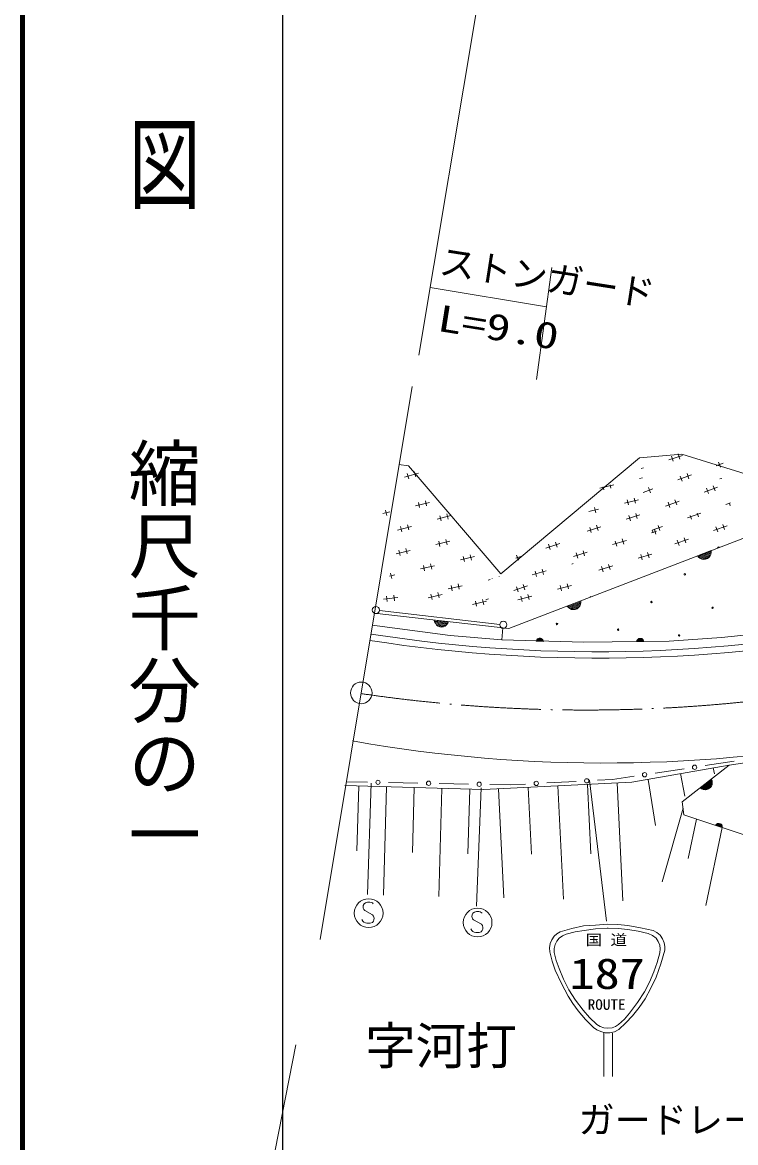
# Model space of a CAD drawing. Units: millimetres, scale not verified. Extents: x -6096 to 633904, y -204620 to 155380.
# Drawn here: x -6096 to 43236, y 17571 to 95061 of the extents above; entities that cross this region are included whole.
import ezdxf
from ezdxf.enums import TextEntityAlignment as Align

# ---------------------------------------------------------------- set-up
doc = ezdxf.new("R2010")
doc.units = ezdxf.units.MM
doc.header["$LTSCALE"] = 1000
doc.linetypes.add('USER1', pattern=[7.000001, 5.508197, -0.688525, 0.114754, -0.688525])
for name, color, linetype, lineweight in [('M-TTL', 2, 'Continuous', 140), ('M-TTL-BAND', 7, 'Continuous', 25), ('S-BGD', 1, 'Continuous', 13), ('S-BGD-HTXT', 6, 'Continuous', 13), ('S-BMK', 3, 'USER1', 13)]:
    doc.layers.add(name, color=color, linetype=linetype, lineweight=lineweight)
doc.styles.add('@ＭＳ ゴシック', font='')
doc.styles.add('ＭＳ ゴシック', font='')
doc.styles.get('@ＭＳ ゴシック').set_extended_font_data('@MS Gothic')
doc.styles.get('ＭＳ ゴシック').set_extended_font_data('MS Gothic')

msp = doc.modelspace()

# ---------------------------------------------------------------- linework, layer by layer
at = {"layer": 'M-TTL'}
msp.add_line((-6096, 155380), (-6096, -204620), dxfattribs=at)
at = {"layer": 'M-TTL-BAND'}
msp.add_line((11904, 145380), (11904, -204620), dxfattribs=at)
at = {"layer": 'S-BGD'}
for p, q in [((36595, 64950), (39514, 65191)), ((39564, 65109), (38611, 64805)), ((39270, 65209), (39384, 64852)), ((39514, 65191), (54963, 60370)), ((19936, 64468), (20605, 64388)), ((20605, 64388), (27006, 56915)), ((27006, 56915), (36595, 64950)), ((38907, 64700), (38793, 65057)), ((42385, 64570), (41892, 64389)), ((42192, 64297), (42063, 64649)), ((21299, 63890), (20340, 63604)), ((20634, 63493), (20527, 63852)), ((21006, 63996), (21113, 63636)), ((36800, 63562), (36585, 63510)), ((36869, 64250), (36709, 64199)), ((40175, 63761), (39236, 63417)), ((39536, 63324), (39407, 63676)), ((39877, 63848), (40006, 63496)), ((34807, 63083), (33835, 62849)), ((34122, 62723), (34072, 62932)), ((34554, 63065), (34608, 62840)), ((37519, 62788), (36849, 62542)), ((37221, 62876), (37350, 62524)), ((41990, 62919), (41051, 62575)), ((41351, 62483), (41222, 62835)), ((41691, 63007), (41820, 62654)), ((42291, 63509), (42152, 63481)), ((36513, 62039), (35540, 61805)), ((35828, 61679), (35740, 62043)), ((36226, 62160), (36314, 61795)), ((39035, 62034), (39164, 61682)), ((19027, 61320), (19114, 60955)), ((22065, 61851), (21092, 61620)), ((21379, 61493), (21292, 61858)), ((21779, 61974), (21866, 61609)), ((33763, 61378), (33093, 61217)), ((33476, 61499), (33564, 61134)), ((39334, 61946), (38395, 61602)), ((38695, 61510), (38566, 61862)), ((42885, 61827), (42569, 61717)), ((42868, 61620), (42804, 61802)), ((19313, 61197), (18837, 61084)), ((23547, 60954), (22583, 60687)), ((22875, 60571), (22775, 60932)), ((23257, 61066), (23357, 60704)), ((36622, 60993), (35665, 60701)), ((35960, 60592), (35851, 60951)), ((36329, 61097), (36438, 60738)), ((40843, 61114), (39899, 60784)), ((40197, 60687), (40105, 60951)), ((40582, 61102), (40669, 60852)), ((20821, 60199), (19857, 59933)), ((20149, 59816), (20049, 60178)), ((20531, 60311), (20631, 59950)), ((27554, 53133), (45575, 60076)), ((33916, 60168), (32960, 59877)), ((33254, 59768), (33145, 60127)), ((33623, 60273), (33733, 59914)), ((37765, 59863), (37430, 59761)), ((38173, 60181), (37465, 59934)), ((37527, 59755), (37466, 59931)), ((37725, 59652), (37616, 60010)), ((37883, 60251), (37999, 59919)), ((42644, 60245), (41700, 59915)), ((41999, 59819), (41875, 60173)), ((42347, 60337), (42471, 59983)), ((23476, 59171), (22502, 58946)), ((22788, 58817), (22704, 59183)), ((23191, 59295), (23275, 58930)), ((31068, 59021), (30120, 58702)), ((30418, 58601), (30298, 58957)), ((30772, 59116), (30892, 58761)), ((35681, 59228), (34725, 58936)), ((35019, 58827), (34910, 59186)), ((35388, 59332), (35498, 58973)), ((39974, 59312), (39030, 58983)), ((39329, 58886), (39205, 59240)), ((39677, 59405), (39801, 59051)), ((20720, 58535), (19746, 58310)), ((20032, 58181), (19948, 58547)), ((20435, 58659), (20519, 58294)), ((24484, 57757), (24400, 58123)), ((24887, 58235), (24971, 57870)), ((28388, 58118), (28033, 57999)), ((28092, 58214), (28211, 57858)), ((32976, 58403), (32019, 58112)), ((32314, 58003), (32204, 58362)), ((32683, 58508), (32792, 58149)), ((37446, 58287), (36490, 57996)), ((36784, 57887), (36675, 58245)), ((37153, 58391), (37263, 58032)), ((40603, 58161), (41537, 58520)), ((40680, 58067), (40603, 58161)), ((41536, 58453), (40649, 58112)), ((40695, 58062), (41535, 58386)), ((41522, 58314), (40755, 58018)), ((40819, 57976), (41498, 58238)), ((41465, 58158), (40900, 57940)), ((41470, 58149), (41389, 58054)), ((41522, 58287), (41470, 58149)), ((41541, 58399), (41522, 58287)), ((41537, 58520), (41541, 58399)), ((22416, 57475), (21442, 57250)), ((21728, 57121), (21644, 57487)), ((22131, 57599), (22215, 57234)), ((25172, 58111), (24198, 57886)), ((32011, 57619), (31905, 57590)), ((34741, 57463), (33784, 57171)), ((34079, 57062), (33969, 57421)), ((34448, 57567), (34557, 57208)), ((40771, 57998), (40680, 58067)), ((40901, 57930), (40771, 57998)), ((41025, 57914), (40901, 57930)), ((41149, 57921), (41025, 57914)), ((41032, 57924), (41380, 58058)), ((41293, 57977), (41149, 57921)), ((41389, 58054), (41293, 57977)), ((19660, 56839), (19295, 56755)), ((19375, 56963), (19459, 56598)), ((26403, 56560), (26392, 56594)), ((26872, 56734), (26877, 56717)), ((30140, 57113), (29174, 56852)), ((29465, 56734), (29368, 57096)), ((29850, 57227), (29948, 56865)), ((24327, 56092), (23350, 55877)), ((23635, 55745), (23555, 56111)), ((24043, 56219), (24124, 55853)), ((26248, 56516), (26112, 56486)), ((28841, 56075), (27892, 55762)), ((28189, 55660), (28071, 56016)), ((28546, 56173), (28663, 55817)), ((31874, 56117), (30909, 55856)), ((31200, 55738), (31102, 56100)), ((31584, 56230), (31682, 55868)), ((19866, 55274), (18872, 55161)), ((19142, 55001), (19100, 55373)), ((19597, 55430), (19639, 55057)), ((22932, 55494), (21960, 55260)), ((22248, 55134), (22160, 55498)), ((22646, 55615), (22734, 55251)), ((25321, 54669), (25240, 55035)), ((25729, 55143), (25810, 54777)), ((26155, 55190), (25955, 55124)), ((29144, 55379), (28178, 55118)), ((28469, 55000), (28371, 55362)), ((28854, 55492), (28952, 55130)), ((31593, 54689), (32526, 55049)), ((32526, 55049), (32530, 54927)), ((18605, 54383), (26922, 53420)), ((26013, 55016), (25036, 54800)), ((31669, 54595), (31593, 54689)), ((32525, 54981), (31639, 54640)), ((31760, 54526), (31669, 54595)), ((31684, 54591), (32524, 54914)), ((32512, 54842), (31744, 54547)), ((31891, 54458), (31760, 54526)), ((31809, 54504), (32488, 54766)), ((32454, 54686), (31889, 54469)), ((32015, 54442), (31891, 54458)), ((32138, 54449), (32015, 54442)), ((32022, 54453), (32369, 54586)), ((32283, 54505), (32138, 54449)), ((32379, 54582), (32283, 54505)), ((32460, 54678), (32379, 54582)), ((32511, 54815), (32460, 54678)), ((32530, 54927), (32511, 54815)), ((18243, 54191), (27540, 53128)), ((22419, 53598), (22395, 53716)), ((22395, 53716), (23388, 53602)), ((23356, 53543), (22413, 53651)), ((22468, 53494), (22419, 53598)), ((22430, 53586), (23324, 53484)), ((23280, 53426), (22463, 53520)), ((22552, 53373), (22468, 53494)), ((23336, 53493), (23267, 53402)), ((23388, 53602), (23336, 53493)), ((23483, 52645), (18106, 53356)), ((22501, 53452), (23223, 53370)), ((22654, 53301), (22552, 53373)), ((23157, 53314), (22556, 53383)), ((22767, 53251), (22654, 53301)), ((22665, 53308), (23035, 53265)), ((22921, 53233), (22767, 53251)), ((23042, 53257), (22921, 53233)), ((23158, 53304), (23042, 53257)), ((23267, 53402), (23158, 53304)), ((27134, 53174), (27066, 52349)), ((45876, 52882), (42269, 52508)), ((27066, 52349), (23483, 52645)), ((32734, 52188), (27066, 52349)), ((29445, 52250), (29466, 52307)), ((29945, 52240), (29445, 52250)), ((29458, 52281), (29933, 52272)), ((29466, 52307), (29495, 52355)), ((29921, 52303), (29471, 52312)), ((29490, 52343), (29901, 52335)), ((29495, 52355), (29545, 52409)), ((29880, 52366), (29516, 52373)), ((29545, 52409), (29601, 52438)), ((29546, 52404), (29849, 52398)), ((29601, 52438), (29660, 52456)), ((29791, 52431), (29604, 52434)), ((29660, 52456), (29737, 52454)), ((29737, 52454), (29796, 52434)), ((29796, 52434), (29850, 52403)), ((29850, 52403), (29898, 52347)), ((29898, 52347), (29927, 52298)), ((29927, 52298), (29945, 52240)), ((38634, 52268), (32734, 52188)), ((36397, 52237), (36416, 52295)), ((36896, 52244), (36397, 52237)), ((36409, 52269), (36884, 52275)), ((36416, 52295), (36444, 52344)), ((36871, 52306), (36421, 52300)), ((36439, 52332), (36850, 52337)), ((36444, 52344), (36492, 52400)), ((36827, 52368), (36464, 52363)), ((36492, 52400), (36546, 52431)), ((36493, 52395), (36796, 52399)), ((36546, 52431), (36605, 52450)), ((36736, 52429), (36550, 52427)), ((36605, 52450), (36682, 52451)), ((36682, 52451), (36741, 52433)), ((36741, 52433), (36797, 52404)), ((36797, 52404), (36846, 52350)), ((36846, 52350), (36877, 52301)), ((36877, 52301), (36896, 52244)), ((42269, 52508), (38634, 52268)), ((42801, 43685), (59152, 46154)), ((36064, 42499), (42801, 43685)), ((37664, 43129), (39672, 43429)), ((39545, 41145), (42801, 43685)), ((41126, 43647), (43134, 43947)), ((41678, 43487), (41784, 43088)), ((33141, 42632), (34312, 32893)), ((33674, 42634), (34714, 42689)), ((34714, 42689), (36210, 42912)), ((37187, 42696), (37704, 39511)), ((39432, 43092), (39720, 41527)), ((40779, 42107), (41567, 42722)), ((41586, 42658), (40837, 42073)), ((41567, 42722), (41606, 42607)), ((16218, 42272), (25801, 41988)), ((16329, 42533), (17766, 42506)), ((17176, 42243), (17043, 37742)), ((18019, 42433), (17776, 34738)), ((19093, 42187), (18871, 34695)), ((19235, 42479), (21265, 42441)), ((21009, 42130), (20876, 37642)), ((22926, 42073), (22705, 34604)), ((22735, 42413), (24764, 42375)), ((24842, 42017), (24710, 37542)), ((25647, 42109), (25323, 33928)), ((25801, 41988), (36064, 42499)), ((26234, 42348), (27671, 42321)), ((26827, 42039), (27202, 34497)), ((27671, 42321), (28711, 42375)), ((28880, 42141), (29109, 37525)), ((30179, 42452), (32206, 42558)), ((30932, 42243), (31322, 34399)), ((32985, 42346), (33224, 37548)), ((35038, 42448), (35443, 34301)), ((40879, 42040), (40779, 42107)), ((40986, 42000), (40879, 42040)), ((40895, 42039), (41604, 42593)), ((41613, 42521), (40965, 42015)), ((41131, 41973), (40986, 42000)), ((41039, 41993), (41612, 42441)), ((41603, 42354), (41126, 41982)), ((41254, 41993), (41131, 41973)), ((41370, 42036), (41254, 41993)), ((41258, 42005), (41551, 42234)), ((41492, 42131), (41370, 42036)), ((41562, 42233), (41492, 42131)), ((41612, 42348), (41562, 42233)), ((41606, 42607), (41621, 42495)), ((41621, 42495), (41612, 42348)), ((39545, 41145), (39652, 40250)), ((39598, 40697), (38162, 35618)), ((39652, 40250), (46736, 37889)), ((40538, 39955), (39949, 37221)), ((41841, 39521), (41878, 39569)), ((42315, 39362), (41841, 39521)), ((41863, 39546), (42313, 39396)), ((41878, 39569), (41921, 39606)), ((42311, 39430), (41884, 39572)), ((41912, 39596), (42302, 39466)), ((41921, 39606), (41984, 39643)), ((42291, 39502), (41946, 39617)), ((41984, 39643), (42046, 39654)), ((41984, 39638), (42271, 39542)), ((42046, 39654), (42108, 39653)), ((42225, 39590), (42048, 39649)), ((42108, 39653), (42181, 39628)), ((42181, 39628), (42231, 39592)), ((42231, 39592), (42274, 39546)), ((42274, 39546), (42302, 39479)), ((42309, 39365), (41185, 33969)), ((42302, 39479), (42316, 39423)), ((42316, 39423), (42315, 39362)), ((17647, 34167), (17537, 34092)), ((17777, 34202), (17647, 34167)), ((17932, 34202), (17777, 34202)), ((18037, 34182), (17932, 34202)), ((18112, 34147), (18037, 34182)), ((18167, 34087), (18112, 34147)), ((17472, 33982), (17467, 33867)), ((17467, 33867), (17472, 33792)), ((17537, 34092), (17472, 33982)), ((17472, 33792), (17512, 33692)), ((17512, 33692), (17582, 33637)), ((17582, 33637), (18127, 33322)), ((18127, 33322), (18187, 33232)), ((25005, 33334), (25000, 33219)), ((25070, 33444), (25005, 33334)), ((25180, 33519), (25070, 33444)), ((25310, 33554), (25180, 33519)), ((25465, 33554), (25310, 33554)), ((25570, 33534), (25465, 33554)), ((25645, 33499), (25570, 33534)), ((25700, 33439), (25645, 33499)), ((17452, 32892), (17382, 33007)), ((17532, 32817), (17452, 32892)), ((17627, 32772), (17532, 32817)), ((17727, 32757), (17627, 32772)), ((17957, 32757), (17727, 32757)), ((18112, 32802), (17957, 32757)), ((18182, 32892), (18112, 32802)), ((18217, 32987), (18182, 32892)), ((18187, 33232), (18227, 33107)), ((18227, 33107), (18217, 32987)), ((25000, 33219), (25005, 33144)), ((25005, 33144), (25045, 33044)), ((25045, 33044), (25115, 32989)), ((25115, 32989), (25660, 32674)), ((25660, 32674), (25720, 32584)), ((25720, 32584), (25760, 32459)), ((31898, 32382), (32708, 32562)), ((32708, 32562), (33546, 32623)), ((33546, 32623), (34395, 32673)), ((34395, 32673), (35087, 32658)), ((35087, 32658), (35781, 32583)), ((35781, 32583), (36666, 32437)), ((24985, 32244), (24915, 32359)), ((25065, 32169), (24985, 32244)), ((25160, 32124), (25065, 32169)), ((25260, 32109), (25160, 32124)), ((25490, 32109), (25260, 32109)), ((25645, 32154), (25490, 32109)), ((25715, 32244), (25645, 32154)), ((25750, 32339), (25715, 32244)), ((25760, 32459), (25750, 32339)), ((30523, 31599), (30688, 31841)), ((30688, 31841), (30878, 32018)), ((30878, 32018), (31100, 32144)), ((31038, 31707), (31263, 31870)), ((31100, 32144), (31898, 32382)), ((31263, 31870), (31528, 31985)), ((31528, 31985), (32144, 32146)), ((32144, 32146), (32770, 32248)), ((32770, 32248), (33555, 32354)), ((33555, 32354), (34350, 32400)), ((34350, 32400), (34380, 32400)), ((34380, 32400), (34420, 32401)), ((34420, 32401), (35105, 32383)), ((35105, 32383), (35788, 32304)), ((35788, 32304), (36502, 32201)), ((36502, 32201), (37199, 32038)), ((36666, 32437), (37533, 32233)), ((37199, 32038), (37479, 31898)), ((37479, 31898), (37736, 31702)), ((37533, 32233), (37787, 32100)), ((37787, 32100), (38008, 31916)), ((38008, 31916), (38179, 31674)), ((30365, 31041), (30413, 31333)), ((30379, 30757), (30365, 31041)), ((30413, 31333), (30523, 31599)), ((30687, 30988), (30752, 31266)), ((30752, 31266), (30866, 31498)), ((30866, 31498), (31038, 31707)), ((37736, 31702), (37886, 31488)), ((37886, 31488), (37989, 31231)), ((37989, 31231), (38025, 30970)), ((38179, 31674), (38301, 31395)), ((38301, 31395), (38351, 31144)), ((38351, 31144), (38340, 30886)), ((30542, 30115), (30379, 30757)), ((30683, 30714), (30687, 30988)), ((30827, 30160), (30683, 30714)), ((38000, 30698), (37821, 30035)), ((38025, 30970), (38000, 30698)), ((38340, 30886), (38067, 29944)), ((30763, 29494), (30542, 30115)), ((31183, 28585), (30763, 29494)), ((31031, 29619), (30827, 30160)), ((31343, 28867), (31031, 29619)), ((37821, 30035), (37585, 29387)), ((38067, 29944), (37733, 29008)), ((31710, 28138), (31343, 28867)), ((37286, 28679), (36935, 27999)), ((37585, 29387), (37286, 28679)), ((37733, 29008), (37382, 28249)), ((31655, 27708), (31183, 28585)), ((32171, 27418), (31710, 28138)), ((36935, 27999), (36444, 27253)), ((37382, 28249), (36978, 27518)), ((31979, 27184), (31655, 27708)), ((32353, 26696), (31979, 27184)), ((32682, 26732), (32171, 27418)), ((36444, 27253), (35898, 26532)), ((36978, 27518), (36567, 26916)), ((32856, 26093), (32353, 26696)), ((33140, 26213), (32682, 26732)), ((35898, 26532), (35544, 26117)), ((36567, 26916), (36103, 26343)), ((33402, 25533), (32856, 26093)), ((33645, 25731), (33140, 26213)), ((33873, 25597), (33645, 25731)), ((34126, 25519), (33873, 25597)), ((34934, 25602), (34692, 25518)), ((35141, 25738), (34934, 25602)), ((35544, 26117), (35141, 25738)), ((35650, 25844), (35153, 25386)), ((36103, 26343), (35650, 25844)), ((33645, 25362), (33402, 25533)), ((33906, 25250), (33645, 25362)), ((34216, 25172), (33906, 25250)), ((34120, 22137), (34120, 25186)), ((34410, 25488), (34126, 25519)), ((34533, 25154), (34216, 25172)), ((34692, 25518), (34410, 25488)), ((34860, 25243), (34533, 25154)), ((34720, 25148), (34720, 22137)), ((35153, 25386), (34860, 25243))]:
    msp.add_line(p, q, dxfattribs=at)
for centre, radius in [((39725, 56879), 49.8), ((18357, 54412), 249), ((37416, 54965), 49.8), ((41640, 54569), 49.8), ((27170, 53391), 249), ((30882, 53446), 49.8), ((35106, 53050), 49.8), ((39330, 52655), 49.8), ((40399, 43538), 149), ((18500, 42493), 149), ((32940, 42596), 149), ((36937, 43021), 149), ((22000, 42427), 149), ((25499, 42361), 149), ((29445, 42413), 149), ((17857, 33442), 995), ((25390, 32794), 995)]:
    msp.add_circle(centre, radius, dxfattribs=at)
for centre, radius, start, end in [((42035, 58793), 49.8, 206.63718, 16.02735), ((33192, 55360), 49.8, 229.65459, 353.00994), ((33610, 151563), 100038, 261.02708, 282.66586), ((33770, 154032), 102950, 261.15152, 282.28174), ((34160, 144090), 100264, 259.99171, 281.00797)]:
    msp.add_arc(centre, radius, start, end, dxfattribs=at)
at = {"layer": 'S-BGD-HTXT'}
for p, q in [((26914, 105564), (21332, 72035)), ((29453, 70349), (30526, 78113)), ((30150, 75394), (22114, 76732)), ((20860, 69884), (14491, 31626)), ((12824, 24326), (10726, 13744))]:
    msp.add_line(p, q, dxfattribs=at)
at = {"layer": 'S-BMK', "linetype": 'Continuous'}
msp.add_circle((17345, 48679), 746, dxfattribs=at)
at = {"layer": 'S-BMK'}
msp.add_arc((32875, 154034), 106542, 261.60027, 282.79282, dxfattribs=at)

# ---------------------------------------------------------------- texts
at = {"layer": 'M-TTL-BAND', "style": '@ＭＳ ゴシック', "width": 1.4}
msp.add_text('平  面  図', height=3666, rotation=270, dxfattribs=at).set_placement((3681, 81855), align=Align.MIDDLE_RIGHT)
at = {"layer": 'M-TTL-BAND', "style": '@ＭＳ ゴシック'}
msp.add_text('縮尺千分の一', height=3666, rotation=270, dxfattribs=at).set_placement((3681, 36411), align=Align.MIDDLE_RIGHT)
at = {"layer": 'S-BGD', "style": 'ＭＳ ゴシック'}
for s, height, width, p in [('国 道', 733.1, 1.15, (32858, 31006)), ('187', 2126, 1.2, (31750, 27563)), ('ROUTE', 733.1, 1.05, (33006, 26535))]:
    msp.add_text(s, height=height, dxfattribs=dict(at, width=width)).set_placement(p, align=Align.BOTTOM_LEFT)
msp.add_text('字河打', height=2566, dxfattribs=at).set_placement((17606, 22208), align=Align.BOTTOM_LEFT)
at = {"layer": 'S-BGD-HTXT', "style": 'ＭＳ ゴシック'}
msp.add_text('ストンガード', height=1833, rotation=351.1, dxfattribs=at).set_placement((22575, 77129), align=Align.BOTTOM_LEFT)
at = {"layer": 'S-BGD-HTXT', "style": 'ＭＳ ゴシック', "width": 1.35}
msp.add_text('L=9.0', height=1833, rotation=350.9, dxfattribs=at).set_placement((22444, 73191), align=Align.BOTTOM_LEFT)
at = {"layer": 'S-BGD-HTXT', "style": 'ＭＳ ゴシック'}
msp.add_text('ガードレール', height=1833, dxfattribs=at).set_placement((32367, 17674), align=Align.BOTTOM_LEFT)

doc.saveas('drawing.dxf')
